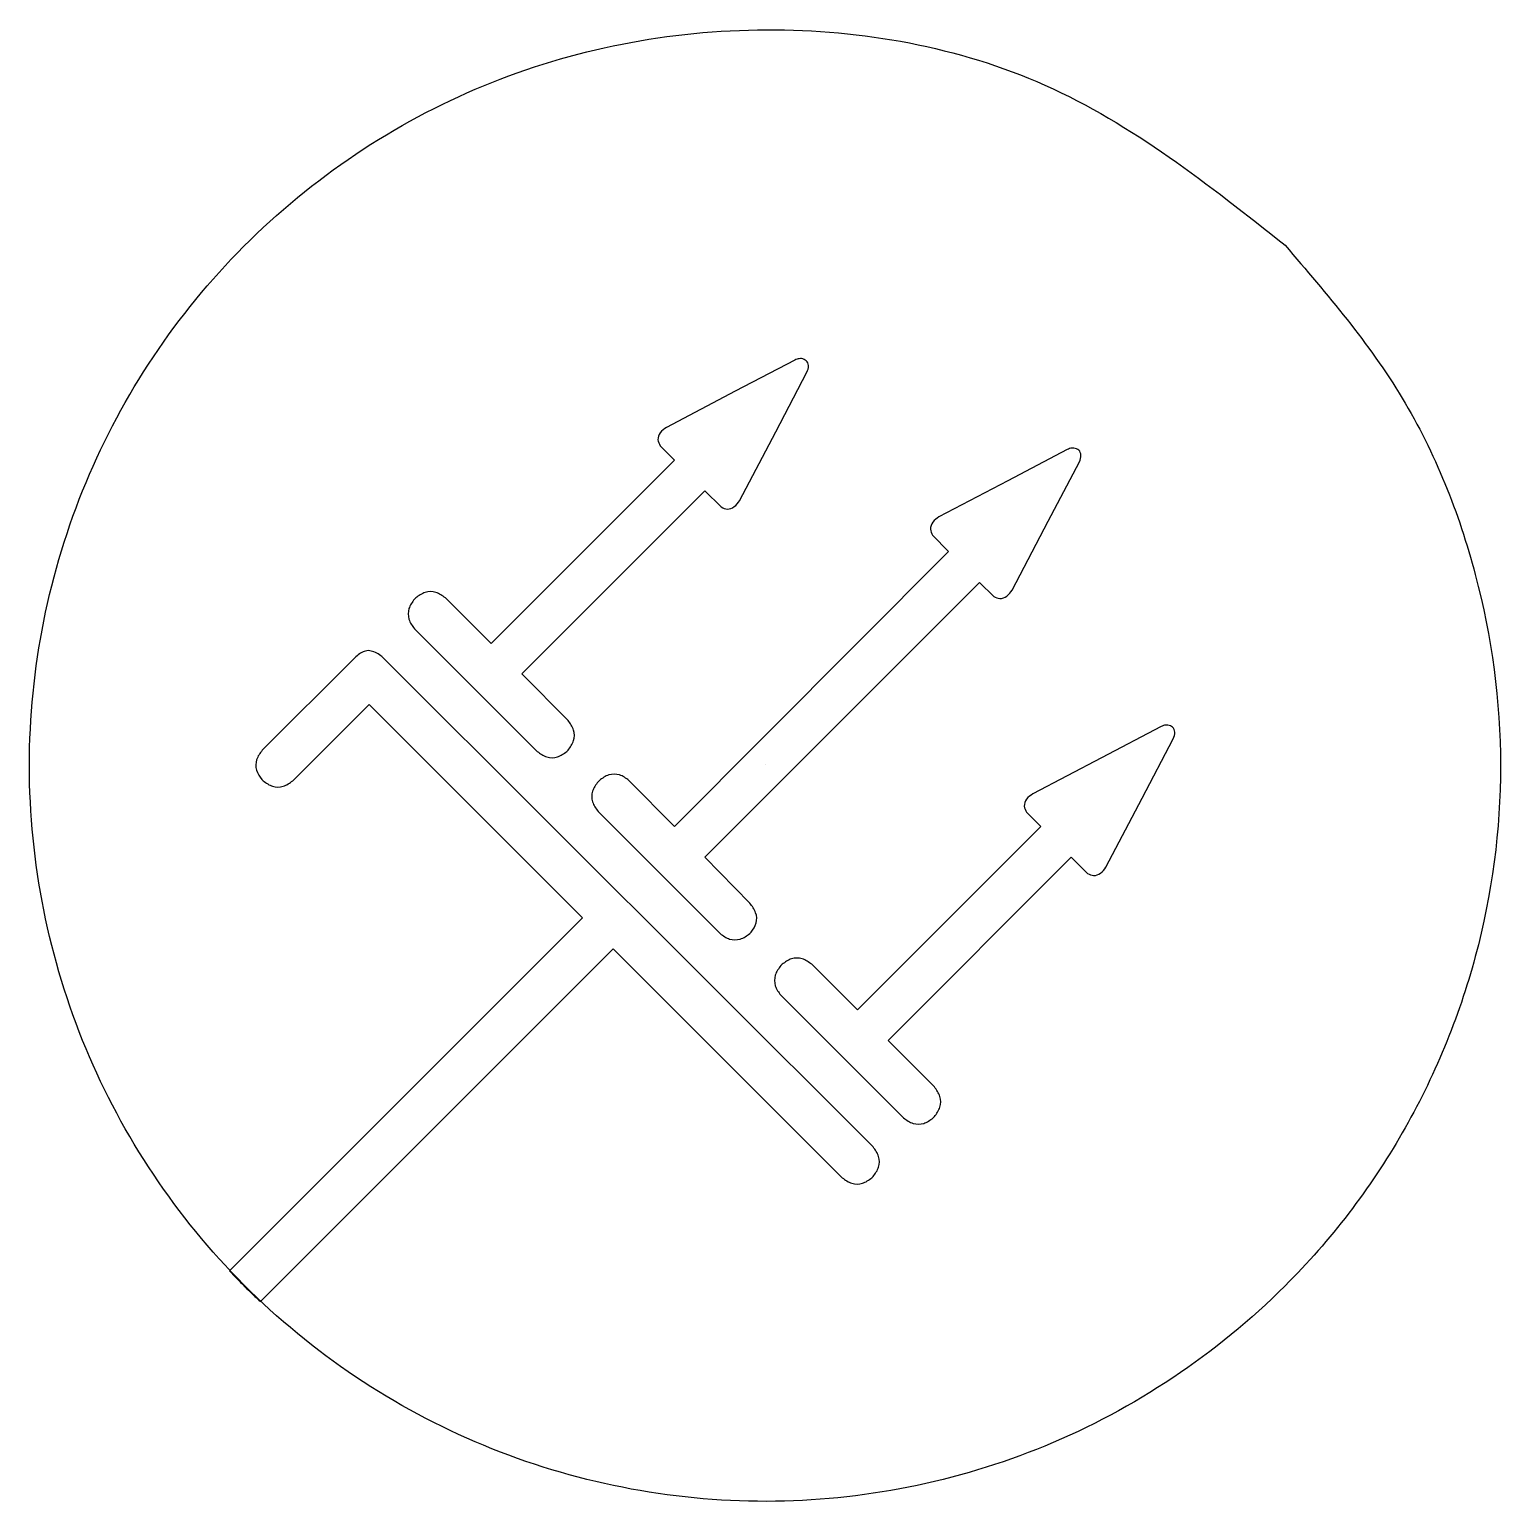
# Model space of a CAD drawing. Extents: x 0.1 to 67.7, y -49.8 to 17.9.
import ezdxf

# ---------------------------------------------------------------- set-up
doc = ezdxf.new("R2010")
doc.units = 0
doc.layers.add('Background', color=7, linetype='CONTINUOUS')
doc.layers.add('Trydent', color=7, linetype='CONTINUOUS')

msp = doc.modelspace()

# ---------------------------------------------------------------- linework, layer by layer
at = {"layer": 'Background', "color": 7}
msp.add_lwpolyline([(57.761593, 7.963839)], close=True, dxfattribs=at)
msp.add_open_spline([(57.761593, 7.963839), (54.250483, 10.748476), (47.290787, 16.268164), (33.815981, 18.696465), (20.590884, 16.127271), (9.326765, 8.577113), (1.817008, -2.664041), (-0.84065, -15.941152), (1.816197, -29.216907), (9.329969, -40.462083), (20.57862, -47.99729), (33.861398, -50.622097), (47.123375, -47.988637), (57.139951, -41.301323), (63.468195, -33.037729), (66.884528, -24.792685), (68.058991, -15.935666), (66.865679, -7.110112), (63.543122, 1.228804), (59.6941, 5.712617), (57.761593, 7.963839)], degree=3, knots=[0, 0, 0, 0, 13.269617, 26.302938, 39.572555, 52.842171, 65.875492, 79.145109, 92.414726, 105.448047, 118.717664, 131.987281, 145.020602, 158.290218, 167.139895, 175.916338, 184.766015, 193.615692, 202.392134, 211.241811, 211.241811, 211.241811, 211.241811], dxfattribs=at)
at = {"layer": 'Trydent', "color": 7}
for points in [[(35.530025, 2.757591)], [(48.057362, -1.352073)], [(15.624969, -10.656552)], [(52.368046, -14.080356)], [(33.878917, -15.911091), (33.878917, -15.911091), (33.878917, -15.911091)]]:
    msp.add_lwpolyline(points, close=True, dxfattribs=at)
for points in [[(35.226526, 2.685402), (32.488828, 1.255666), (29.325239, -0.404091)], [(32.692433, -3.771288), (34.348994, -0.607026), (35.781952, 2.130027)], [(29.037229, -1.2475), (29.692024, -1.909348), (21.27302, -10.328354), (19.166249, -8.234631)], [(47.75389, -1.423592), (45.016838, -2.853329), (41.852603, -4.513086)], [(45.219796, -7.880924), (46.876334, -4.71669), (48.309292, -1.979637)], [(24.809964, -13.871769), (22.676214, -11.731495), (31.095192, -3.312515), (31.849025, -4.059295)], [(41.564593, -5.357139), (42.298469, -6.098103), (29.692019, -18.747379), (27.604816, -16.625723)], [(33.167595, -22.269093), (31.095187, -20.150548), (43.723694, -7.52204), (44.376387, -8.168289)], [(17.805454, -8.234631), (17.745529, -8.294556)], [(17.74553, -9.65535), (23.389892, -15.292483)], [(14.958808, -11.02985), (10.749314, -15.239344)], [(38.830163, -33.462931), (16.361973, -11.02985)], [(12.152479, -16.642509), (15.660391, -13.134597), (25.464992, -22.939846), (9.238238, -39.151845)], [(52.064547, -14.152544), (49.326849, -15.58228), (46.16326, -17.242037)], [(49.530454, -20.609234), (51.187015, -17.444973), (52.619973, -14.707919)], [(24.750686, -15.292484), (24.809963, -15.232563)], [(10.73176, -16.582587), (10.791686, -16.642512)], [(26.244022, -16.625723), (26.184101, -16.685645)], [(26.184101, -18.045796), (31.79677, -23.658466)], [(45.87525, -18.085446), (46.530045, -18.747294), (38.111041, -27.1663), (36.00427, -25.072577)], [(41.647985, -30.709715), (39.514235, -28.569441), (47.933213, -20.150461), (48.687046, -20.897241)], [(33.157565, -23.658466), (33.217487, -23.598545)], [(10.663467, -40.566753), (26.885708, -24.359915), (37.409444, -34.883651)], [(34.643475, -25.072577), (34.58355, -25.132502)], [(34.583551, -26.493296), (40.227913, -32.130429)], [(41.588707, -32.13043), (41.647984, -32.070509)], [(38.770236, -34.88365), (38.830161, -34.823725)]]:
    msp.add_lwpolyline(points, dxfattribs=at)
for points, knots in [([(35.529998, 2.757565), (35.498348, 2.757908), (35.431805, 2.758631), (35.328386, 2.733398), (35.261699, 2.701976), (35.226526, 2.685402)], [0, 0, 0, 0, 0.094693, 0.199091, 0.315617, 0.315617, 0.315617, 0.315617]), ([(35.781952, 2.130027), (35.821522, 2.22911), (35.892235, 2.406173), (35.778538, 2.690451), (35.612856, 2.735213), (35.530025, 2.757591)], [0, 0, 0, 0, 0.311996, 0.557539, 0.803018, 0.803018, 0.803018, 0.803018]), ([(29.325239, -0.404091), (29.223231, -0.475465), (29.028083, -0.61201), (28.889525, -0.961581), (28.990288, -1.156633), (29.037229, -1.2475)], [0, 0, 0, 0, 0.371138, 0.710016, 1.005577, 1.005577, 1.005577, 1.005577]), ([(48.057362, -1.352073), (48.025718, -1.351686), (47.959208, -1.350873), (47.85574, -1.3757), (47.789061, -1.407054), (47.75389, -1.423592)], [0, 0, 0, 0, 0.094685, 0.199016, 0.315477, 0.315477, 0.315477, 0.315477]), ([(48.309292, -1.979637), (48.348862, -1.880554), (48.419574, -1.703491), (48.305877, -1.419213), (48.140193, -1.374451), (48.057362, -1.352073)], [0, 0, 0, 0, 0.311995, 0.557538, 0.80302, 0.80302, 0.80302, 0.80302]), ([(31.849025, -4.059295), (31.938951, -4.105294), (32.132801, -4.204453), (32.475486, -4.058785), (32.617747, -3.870261), (32.692433, -3.771288)], [0, 0, 0, 0, 0.291003, 0.627304, 0.998988, 0.998988, 0.998988, 0.998988]), ([(41.852603, -4.513086), (41.75059, -4.584521), (41.555379, -4.72122), (41.416896, -5.071014), (41.517659, -5.266218), (41.564593, -5.357139)], [0, 0, 0, 0, 0.371247, 0.710419, 1.006135, 1.006135, 1.006135, 1.006135]), ([(19.166249, -8.234631), (19.028272, -8.133802), (18.756702, -7.935347), (18.215001, -7.935347), (17.943431, -8.133802), (17.805454, -8.234631)], [0, 0, 0, 0, 0.503695, 0.991387, 1.495081, 1.495081, 1.495081, 1.495081]), ([(44.376387, -8.168289), (44.466302, -8.214339), (44.660075, -8.313581), (45.002858, -8.168329), (45.145114, -7.979865), (45.219796, -7.880924)], [0, 0, 0, 0, 0.291061, 0.627258, 0.998821, 0.998821, 0.998821, 0.998821]), ([(17.745529, -8.294556), (17.644687, -8.432547), (17.446211, -8.70414), (17.446078, -9.2459), (17.64465, -9.517414), (17.74553, -9.65535)], [0, 0, 0, 0, 0.503768, 0.991512, 1.495168, 1.495168, 1.495168, 1.495168]), ([(15.62495, -10.656555), (15.542857, -10.669226), (15.373047, -10.695434), (15.153299, -10.84626), (15.024249, -10.968077), (14.958808, -11.02985)], [0, 0, 0, 0, 0.246325, 0.509524, 0.780296, 0.780296, 0.780296, 0.780296]), ([(16.361973, -11.02985), (16.290679, -10.967314), (16.146069, -10.840465), (15.897531, -10.698009), (15.712666, -10.66989), (15.624969, -10.656552)], [0, 0, 0, 0, 0.284728, 0.577539, 0.841807, 0.841807, 0.841807, 0.841807]), ([(24.809963, -15.232563), (24.910792, -15.094586), (25.109246, -14.823016), (25.109245, -14.281317), (24.910792, -14.009746), (24.809964, -13.871769)], [0, 0, 0, 0, 0.503694, 0.991385, 1.495079, 1.495079, 1.495079, 1.495079]), ([(52.368019, -14.080381), (52.336369, -14.080038), (52.269826, -14.079316), (52.166407, -14.104548), (52.099721, -14.135971), (52.064547, -14.152544)], [0, 0, 0, 0, 0.094693, 0.199091, 0.315617, 0.315617, 0.315617, 0.315617]), ([(52.619973, -14.707919), (52.659543, -14.608836), (52.730256, -14.431773), (52.616559, -14.147495), (52.450877, -14.102734), (52.368046, -14.080356)], [0, 0, 0, 0, 0.311996, 0.557539, 0.803018, 0.803018, 0.803018, 0.803018]), ([(10.749314, -15.239344), (10.647383, -15.375528), (10.44814, -15.641728), (10.435685, -16.177877), (10.631853, -16.446021), (10.73176, -16.582587)], [0, 0, 0, 0, 0.502059, 0.981375, 1.478857, 1.478857, 1.478857, 1.478857]), ([(23.389892, -15.292483), (23.52791, -15.393262), (23.799536, -15.5916), (24.341176, -15.591734), (24.612723, -15.3933), (24.750686, -15.292484)], [0, 0, 0, 0, 0.503735, 0.991372, 1.494994, 1.494994, 1.494994, 1.494994]), ([(10.791686, -16.642512), (10.929663, -16.74334), (11.201233, -16.941794), (11.742933, -16.941794), (12.014502, -16.743339), (12.152479, -16.642509)], [0, 0, 0, 0, 0.503693, 0.991385, 1.495079, 1.495079, 1.495079, 1.495079]), ([(26.184101, -16.685645), (26.083268, -16.823563), (25.884841, -17.094971), (25.884841, -17.63647), (26.083268, -17.907878), (26.184101, -18.045796)], [0, 0, 0, 0, 0.50355, 0.990931, 1.494482, 1.494482, 1.494482, 1.494482]), ([(27.604816, -16.625723), (27.467369, -16.524255), (27.196518, -16.324302), (26.654042, -16.326005), (26.382178, -16.524733), (26.244022, -16.625723)], [0, 0, 0, 0, 0.503186, 0.991566, 1.496198, 1.496198, 1.496198, 1.496198]), ([(46.16326, -17.242037), (46.061252, -17.313411), (45.866104, -17.449956), (45.727546, -17.799527), (45.828309, -17.994579), (45.87525, -18.085446)], [0, 0, 0, 0, 0.371138, 0.710016, 1.005577, 1.005577, 1.005577, 1.005577]), ([(48.687046, -20.897241), (48.776972, -20.94324), (48.970823, -21.042399), (49.313507, -20.896731), (49.455768, -20.708207), (49.530454, -20.609234)], [0, 0, 0, 0, 0.291003, 0.627304, 0.998988, 0.998988, 0.998988, 0.998988]), ([(33.217487, -23.598545), (33.315141, -23.46328), (33.507187, -23.197267), (33.46714, -22.668237), (33.269664, -22.4051), (33.167595, -22.269093)], [0, 0, 0, 0, 0.487832, 0.959375, 1.463845, 1.463845, 1.463845, 1.463845]), ([(31.79677, -23.658466), (31.934747, -23.759294), (32.206318, -23.957748), (32.748017, -23.957747), (33.019588, -23.759294), (33.157565, -23.658466)], [0, 0, 0, 0, 0.503694, 0.991385, 1.495079, 1.495079, 1.495079, 1.495079]), ([(36.00427, -25.072577), (35.866293, -24.971748), (35.594723, -24.773293), (35.053022, -24.773293), (34.781452, -24.971748), (34.643475, -25.072577)], [0, 0, 0, 0, 0.503695, 0.991387, 1.495081, 1.495081, 1.495081, 1.495081]), ([(34.58355, -25.132502), (34.482708, -25.270493), (34.284232, -25.542086), (34.2841, -26.083847), (34.482671, -26.355361), (34.583551, -26.493296)], [0, 0, 0, 0, 0.503768, 0.991512, 1.495168, 1.495168, 1.495168, 1.495168]), ([(41.647984, -32.070509), (41.748813, -31.932532), (41.947267, -31.660962), (41.947267, -31.119263), (41.748813, -30.847692), (41.647985, -30.709715)], [0, 0, 0, 0, 0.503694, 0.991385, 1.495079, 1.495079, 1.495079, 1.495079]), ([(40.227913, -32.130429), (40.365931, -32.231208), (40.637557, -32.429546), (41.179197, -32.42968), (41.450744, -32.231246), (41.588707, -32.13043)], [0, 0, 0, 0, 0.503735, 0.991372, 1.494994, 1.494994, 1.494994, 1.494994]), ([(38.830161, -34.823725), (38.93099, -34.685748), (39.129445, -34.414179), (39.129445, -33.872479), (38.930991, -33.600908), (38.830163, -33.462931)], [0, 0, 0, 0, 0.503693, 0.991385, 1.495079, 1.495079, 1.495079, 1.495079]), ([(37.409444, -34.883651), (37.547421, -34.984479), (37.81899, -35.182933), (38.360689, -35.182933), (38.632259, -34.984479), (38.770236, -34.88365)], [0, 0, 0, 0, 0.503693, 0.991383, 1.495078, 1.495078, 1.495078, 1.495078]), ([(9.238238, -39.151845), (9.312214, -39.229292), (9.465065, -39.389314), (9.694601, -39.624172), (9.931889, -39.863995), (10.168208, -40.097439), (10.414418, -40.333598), (10.578724, -40.487418), (10.663467, -40.566753)], [0, 0, 0, 0, 0.321299, 0.663874, 0.985176, 1.333411, 1.660375, 2.008623, 2.008623, 2.008623, 2.008623])]:
    msp.add_open_spline(points, degree=3, knots=knots, dxfattribs=at)

doc.saveas('drawing.dxf')
